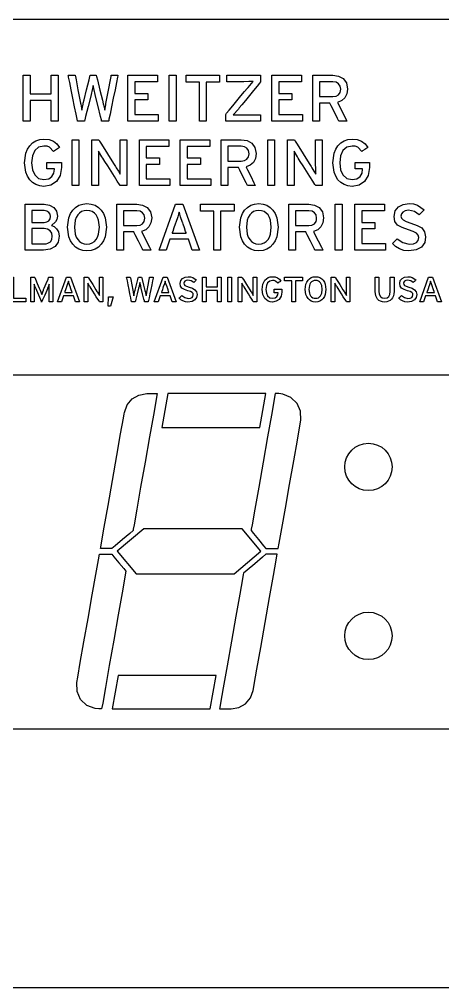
# Model space of a CAD drawing. Extents: x 290.6 to 309.6, y 223.6 to 225.7.
# Drawn here: x 294.94 to 295.691, y 223.973 to 225.693 of the extents above; entities that cross this region are included whole.
import ezdxf

# ---------------------------------------------------------------- set-up
doc = ezdxf.new("R2010")
doc.units = 0
doc.header["$MEASUREMENT"] = 0
doc.layers.get('0').update_dxf_attribs({"linetype": 'CONTINUOUS'})

msp = doc.modelspace()

# ---------------------------------------------------------------- linework, layer by layer
at = {"color": 7}
for points in [[(300.0431, 225.6934), (299.9467, 225.6934), (299.6743, 225.6934), (298.7021, 225.6934), (297.3276, 225.6934), (295.752, 225.6934), (294.1764, 225.6934), (292.802, 225.6934)], [(292.802, 223.9733), (294.1764, 223.9733), (295.752, 223.9733), (297.3276, 223.9733), (298.7021, 223.9733), (299.6743, 223.9733), (299.9467, 223.9733), (300.0431, 223.9733), (300.1221, 224.0523), (300.1221, 224.2963), (300.1221, 224.8333), (300.1221, 225.3702), (300.1221, 225.6143), (300.0431, 225.6934)], [(295.0982, 225.5125), (295.0963, 225.5125), (295.092, 225.5125), (295.0878, 225.5125), (295.0858, 225.5125), (295.0853, 225.5148), (295.0838, 225.5208), (295.0795, 225.5389), (295.0751, 225.557), (295.0737, 225.563), (295.0731, 225.5653), (295.0709, 225.5759), (295.0685, 225.5653), (295.068, 225.563), (295.0665, 225.557), (295.0619, 225.5389), (295.0574, 225.5208), (295.0559, 225.5148), (295.0553, 225.5125), (295.0534, 225.5125), (295.0492, 225.5125), (295.045, 225.5125), (295.0431, 225.5125), (295.0429, 225.5134), (295.0424, 225.516), (295.0405, 225.5253), (295.0378, 225.5383), (295.0348, 225.5533), (295.0317, 225.5683), (295.0291, 225.5813), (295.0272, 225.5906), (295.0267, 225.5932), (295.0265, 225.5941), (295.0284, 225.5941), (295.0327, 225.5941), (295.0369, 225.5941), (295.0389, 225.5941), (295.0393, 225.5919), (295.0404, 225.586), (295.0438, 225.5683), (295.0472, 225.5506), (295.0483, 225.5447), (295.0487, 225.5425), (295.0506, 225.5319), (295.0528, 225.5425), (295.0533, 225.5447), (295.0548, 225.5506), (295.0592, 225.5683), (295.0636, 225.586), (295.0651, 225.5919), (295.0656, 225.5941), (295.0673, 225.5941), (295.0709, 225.5941), (295.0745, 225.5941), (295.0762, 225.5941), (295.0767, 225.5918), (295.0782, 225.5858), (295.0828, 225.5677), (295.0873, 225.5496), (295.0888, 225.5436), (295.0894, 225.5413), (295.0914, 225.5319), (295.0931, 225.5415), (295.0935, 225.5438), (295.0946, 225.5497), (295.098, 225.5678), (295.1014, 225.5859), (295.1025, 225.5918), (295.1029, 225.5941), (295.1048, 225.5941), (295.1089, 225.5941), (295.113, 225.5941), (295.1148, 225.5941), (295.1146, 225.5932), (295.1141, 225.5906), (295.1122, 225.5813), (295.1096, 225.5683), (295.1065, 225.5533), (295.1035, 225.5383), (295.1008, 225.5253), (295.0989, 225.516), (295.0984, 225.5134), (295.0982, 225.5125)], [(295.3061, 225.5125), (295.3061, 225.5144), (295.3061, 225.5185), (295.3061, 225.5225), (295.3061, 225.5244), (295.3078, 225.5265), (295.3123, 225.5319), (295.3187, 225.5396), (295.326, 225.5485), (295.3333, 225.5573), (295.3397, 225.565), (295.3442, 225.5705), (295.3459, 225.5725), (295.3551, 225.5831), (295.3475, 225.5828), (295.3386, 225.5827), (295.3373, 225.5827), (295.3339, 225.5827), (295.3235, 225.5827), (295.3131, 225.5827), (295.3097, 225.5827), (295.3084, 225.5827), (295.3084, 225.5845), (295.3084, 225.5884), (295.3084, 225.5923), (295.3084, 225.5941), (295.311, 225.5941), (295.3177, 225.5941), (295.3273, 225.5941), (295.3382, 225.5941), (295.3491, 225.5941), (295.3586, 225.5941), (295.3654, 225.5941), (295.3679, 225.5941), (295.3679, 225.5922), (295.3679, 225.5881), (295.3679, 225.5841), (295.3679, 225.5822), (295.3663, 225.5801), (295.3618, 225.5747), (295.3555, 225.567), (295.3483, 225.5581), (295.3411, 225.5493), (295.3348, 225.5416), (295.3303, 225.5361), (295.3286, 225.5341), (295.3195, 225.5237), (295.3271, 225.5238), (295.3359, 225.5239), (295.3373, 225.5239), (295.3409, 225.5239), (295.3519, 225.5239), (295.3629, 225.5239), (295.3666, 225.5239), (295.3679, 225.5239), (295.3679, 225.5221), (295.3679, 225.5182), (295.3679, 225.5143), (295.3679, 225.5125), (295.3653, 225.5125), (295.3583, 225.5125), (295.3484, 225.5125), (295.337, 225.5125), (295.3256, 225.5125), (295.3157, 225.5125), (295.3087, 225.5125), (295.3061, 225.5125)], [(295.5048, 225.5459), (295.5055, 225.5445), (295.5074, 225.5407), (295.5131, 225.5292), (295.5188, 225.5177), (295.5207, 225.514), (295.5214, 225.5125), (295.5192, 225.5125), (295.5143, 225.5125), (295.5095, 225.5125), (295.5073, 225.5125), (295.5066, 225.5139), (295.5048, 225.5176), (295.4993, 225.5286), (295.4937, 225.5397), (295.4919, 225.5434), (295.4912, 225.5447), (295.4883, 225.5447), (295.482, 225.5447), (295.4757, 225.5447), (295.4729, 225.5447), (295.4729, 225.5434), (295.4729, 225.5397), (295.4729, 225.5286), (295.4729, 225.5176), (295.4729, 225.5139), (295.4729, 225.5125), (295.471, 225.5125), (295.4669, 225.5125), (295.4627, 225.5125), (295.4608, 225.5125), (295.4608, 225.5134), (295.4608, 225.516), (295.4608, 225.5253), (295.4608, 225.5383), (295.4608, 225.5533), (295.4608, 225.5683), (295.4608, 225.5813), (295.4608, 225.5906), (295.4608, 225.5932), (295.4608, 225.5941), (295.4624, 225.5941), (295.4664, 225.5941), (295.4787, 225.5941), (295.491, 225.5941), (295.4951, 225.5941), (295.4966, 225.5941), (295.5066, 225.5926), (295.515, 225.5882), (295.5206, 225.5806), (295.5227, 225.5697), (295.5215, 225.5609), (295.5179, 225.554), (295.5123, 225.549), (295.5048, 225.5459)], [(295.4966, 225.5825), (295.4956, 225.5825), (295.4929, 225.5825), (295.4848, 225.5825), (295.4766, 225.5825), (295.4739, 225.5825), (295.4729, 225.5825), (295.4729, 225.5814), (295.4729, 225.5784), (295.4729, 225.5694), (295.4729, 225.5604), (295.4729, 225.5574), (295.4729, 225.5563), (295.4739, 225.5563), (295.4766, 225.5563), (295.4848, 225.5563), (295.4929, 225.5563), (295.4956, 225.5563), (295.4966, 225.5563), (295.5022, 225.5571), (295.5065, 225.5595), (295.5094, 225.5636), (295.5104, 225.5693), (295.5094, 225.575), (295.5065, 225.5791), (295.5022, 225.5817), (295.4966, 225.5825)], [(294.9834, 225.3967), (294.9758, 225.3975), (294.9691, 225.3998), (294.9632, 225.4035), (294.9582, 225.4085), (294.9542, 225.4146), (294.9513, 225.4218), (294.9488, 225.4388), (294.9513, 225.4557), (294.9542, 225.4629), (294.9582, 225.469), (294.9632, 225.474), (294.9691, 225.4777), (294.9758, 225.48), (294.9834, 225.4808), (294.9925, 225.4798), (295.0001, 225.4769), (295.0062, 225.4721), (295.0111, 225.4656), (295.0094, 225.4645), (295.0057, 225.4622), (295.002, 225.4598), (295.0004, 225.4588), (294.9934, 225.4662), (294.989, 225.4679), (294.9834, 225.4684), (294.974, 225.4664), (294.9671, 225.4605), (294.9628, 225.4511), (294.9614, 225.4388), (294.9628, 225.4264), (294.9671, 225.417), (294.974, 225.411), (294.9834, 225.4089), (294.9919, 225.4104), (294.9976, 225.4145), (295.0009, 225.4203), (295.0019, 225.4272), (295.0019, 225.4276), (294.9998, 225.4276), (294.9952, 225.4276), (294.9906, 225.4276), (294.9885, 225.4276), (294.9885, 225.4294), (294.9885, 225.4334), (294.9885, 225.4375), (294.9885, 225.4393), (294.9896, 225.4393), (294.9925, 225.4393), (295.0014, 225.4393), (295.0102, 225.4393), (295.0132, 225.4393), (295.0143, 225.4393), (295.0143, 225.4378), (295.0143, 225.4346), (295.0143, 225.4314), (295.0143, 225.43), (295.012, 225.4159), (295.0056, 225.4055), (294.9959, 225.399), (294.9834, 225.3967)], [(295.5307, 225.3967), (295.5231, 225.3975), (295.5164, 225.3998), (295.5105, 225.4035), (295.5055, 225.4085), (295.5016, 225.4146), (295.4987, 225.4218), (295.4963, 225.4388), (295.4987, 225.4557), (295.5016, 225.4629), (295.5055, 225.469), (295.5105, 225.474), (295.5164, 225.4777), (295.5231, 225.48), (295.5307, 225.4808), (295.5398, 225.4798), (295.5474, 225.4769), (295.5535, 225.4721), (295.5583, 225.4656), (295.5567, 225.4645), (295.553, 225.4622), (295.5493, 225.4598), (295.5477, 225.4588), (295.5407, 225.4662), (295.5363, 225.4679), (295.5307, 225.4684), (295.5212, 225.4664), (295.5143, 225.4605), (295.5101, 225.4511), (295.5087, 225.4388), (295.5101, 225.4264), (295.5143, 225.417), (295.5212, 225.411), (295.5307, 225.4089), (295.5392, 225.4104), (295.5449, 225.4145), (295.5482, 225.4203), (295.5492, 225.4272), (295.5492, 225.4276), (295.5471, 225.4276), (295.5426, 225.4276), (295.538, 225.4276), (295.536, 225.4276), (295.536, 225.4294), (295.536, 225.4334), (295.536, 225.4375), (295.536, 225.4393), (295.5371, 225.4393), (295.54, 225.4393), (295.5488, 225.4393), (295.5576, 225.4393), (295.5605, 225.4393), (295.5616, 225.4393), (295.5616, 225.4378), (295.5616, 225.4346), (295.5616, 225.4314), (295.5616, 225.43), (295.5593, 225.4159), (295.5529, 225.4055), (295.5432, 225.399), (295.5307, 225.3967)], [(295.1187, 225.3981), (295.1173, 225.4003), (295.1137, 225.4061), (295.1085, 225.4142), (295.1025, 225.4236), (295.0966, 225.433), (295.0914, 225.4411), (295.0877, 225.4469), (295.0863, 225.4491), (295.0802, 225.4591), (295.0803, 225.4555), (295.0803, 225.4502), (295.0804, 225.4403), (295.0804, 225.4385), (295.0804, 225.4337), (295.0804, 225.4192), (295.0804, 225.4047), (295.0804, 225.3999), (295.0804, 225.3981), (295.0785, 225.3981), (295.0745, 225.3981), (295.0704, 225.3981), (295.0685, 225.3981), (295.0685, 225.399), (295.0685, 225.4016), (295.0685, 225.4108), (295.0685, 225.4238), (295.0685, 225.4388), (295.0685, 225.4537), (295.0685, 225.4667), (295.0685, 225.476), (295.0685, 225.4786), (295.0685, 225.4795), (295.0705, 225.4795), (295.0747, 225.4795), (295.079, 225.4795), (295.0809, 225.4795), (295.0822, 225.4773), (295.0858, 225.4717), (295.0964, 225.4546), (295.1071, 225.4376), (295.1106, 225.4319), (295.1119, 225.4298), (295.1156, 225.4235), (295.1187, 225.4183), (295.1187, 225.4219), (295.1186, 225.4273), (295.1185, 225.4374), (295.1185, 225.4392), (295.1185, 225.444), (295.1185, 225.4584), (295.1185, 225.4729), (295.1185, 225.4777), (295.1185, 225.4795), (295.1204, 225.4795), (295.1245, 225.4795), (295.1286, 225.4795), (295.1304, 225.4795), (295.1304, 225.4786), (295.1304, 225.476), (295.1304, 225.4667), (295.1304, 225.4537), (295.1304, 225.4388), (295.1304, 225.4238), (295.1304, 225.4108), (295.1304, 225.4016), (295.1304, 225.399), (295.1304, 225.3981), (295.1286, 225.3981), (295.1246, 225.3981), (295.1205, 225.3981), (295.1187, 225.3981)], [(295.3422, 225.4313), (295.3429, 225.4299), (295.3448, 225.4261), (295.3505, 225.4147), (295.3562, 225.4033), (295.3581, 225.3995), (295.3588, 225.3981), (295.3566, 225.3981), (295.3517, 225.3981), (295.3469, 225.3981), (295.3447, 225.3981), (295.344, 225.3995), (295.3422, 225.4031), (295.3367, 225.4142), (295.3311, 225.4253), (295.3293, 225.4289), (295.3286, 225.4303), (295.3257, 225.4303), (295.3194, 225.4303), (295.313, 225.4303), (295.3101, 225.4303), (295.3101, 225.4289), (295.3101, 225.4253), (295.3101, 225.4142), (295.3101, 225.4031), (295.3101, 225.3995), (295.3101, 225.3981), (295.3083, 225.3981), (295.3042, 225.3981), (295.3001, 225.3981), (295.2983, 225.3981), (295.2983, 225.399), (295.2983, 225.4016), (295.2983, 225.4108), (295.2983, 225.4238), (295.2983, 225.4388), (295.2983, 225.4537), (295.2983, 225.4667), (295.2983, 225.476), (295.2983, 225.4786), (295.2983, 225.4795), (295.2998, 225.4795), (295.3038, 225.4795), (295.3161, 225.4795), (295.3283, 225.4795), (295.3323, 225.4795), (295.3339, 225.4795), (295.344, 225.478), (295.3523, 225.4736), (295.358, 225.4659), (295.3601, 225.4551), (295.3589, 225.4463), (295.3553, 225.4394), (295.3496, 225.4344), (295.3422, 225.4313)], [(295.3339, 225.4679), (295.3328, 225.4679), (295.3302, 225.4679), (295.322, 225.4679), (295.3138, 225.4679), (295.3111, 225.4679), (295.3101, 225.4679), (295.3101, 225.4668), (295.3101, 225.4639), (295.3101, 225.4549), (295.3101, 225.4459), (295.3101, 225.4429), (295.3101, 225.4418), (295.3111, 225.4418), (295.3138, 225.4418), (295.322, 225.4418), (295.3302, 225.4418), (295.3328, 225.4418), (295.3339, 225.4418), (295.3395, 225.4426), (295.3439, 225.445), (295.3467, 225.449), (295.3475, 225.4516), (295.3478, 225.4547), (295.3468, 225.4604), (295.3439, 225.4645), (295.3395, 225.4671), (295.3339, 225.4679)], [(295.4661, 225.3981), (295.4647, 225.4003), (295.461, 225.4061), (295.4558, 225.4142), (295.4498, 225.4236), (295.4439, 225.433), (295.4386, 225.4411), (295.435, 225.4469), (295.4336, 225.4491), (295.4276, 225.4591), (295.4276, 225.4555), (295.4276, 225.4502), (295.4276, 225.4403), (295.4276, 225.4385), (295.4276, 225.4337), (295.4276, 225.4192), (295.4276, 225.4047), (295.4276, 225.3999), (295.4276, 225.3981), (295.4258, 225.3981), (295.4217, 225.3981), (295.4176, 225.3981), (295.4158, 225.3981), (295.4158, 225.399), (295.4158, 225.4016), (295.4158, 225.4108), (295.4158, 225.4238), (295.4158, 225.4388), (295.4158, 225.4537), (295.4158, 225.4667), (295.4158, 225.476), (295.4158, 225.4786), (295.4158, 225.4795), (295.4177, 225.4795), (295.422, 225.4795), (295.4263, 225.4795), (295.4283, 225.4795), (295.4296, 225.4773), (295.4331, 225.4717), (295.4437, 225.4546), (295.4543, 225.4376), (295.4578, 225.4319), (295.4592, 225.4298), (295.4629, 225.4235), (295.4659, 225.4183), (295.4659, 225.4219), (295.4659, 225.4273), (295.4658, 225.4374), (295.4658, 225.4392), (295.4658, 225.444), (295.4658, 225.4584), (295.4658, 225.4729), (295.4658, 225.4777), (295.4658, 225.4795), (295.4676, 225.4795), (295.4717, 225.4795), (295.4758, 225.4795), (295.4776, 225.4795), (295.4776, 225.4786), (295.4776, 225.476), (295.4776, 225.4667), (295.4776, 225.4537), (295.4776, 225.4388), (295.4776, 225.4238), (295.4776, 225.4108), (295.4776, 225.4016), (295.4776, 225.399), (295.4776, 225.3981), (295.4758, 225.3981), (295.4719, 225.3981), (295.4679, 225.3981), (295.4661, 225.3981)], [(294.9826, 225.2835), (294.9812, 225.2835), (294.9775, 225.2835), (294.9664, 225.2835), (294.9552, 225.2835), (294.9516, 225.2835), (294.9502, 225.2835), (294.9502, 225.2844), (294.9502, 225.287), (294.9502, 225.2962), (294.9502, 225.3092), (294.9502, 225.3242), (294.9502, 225.3391), (294.9502, 225.3521), (294.9502, 225.3614), (294.9502, 225.3639), (294.9502, 225.3649), (294.9516, 225.3649), (294.9554, 225.3649), (294.967, 225.3649), (294.9785, 225.3649), (294.9823, 225.3649), (294.9838, 225.3649), (294.9934, 225.3635), (295.0007, 225.3594), (295.0055, 225.3528), (295.0072, 225.3437), (295.0063, 225.3381), (295.0041, 225.3336), (294.9966, 225.3274), (295.0015, 225.3253), (295.0059, 225.3215), (295.0091, 225.3159), (295.0104, 225.3084), (295.0085, 225.2976), (295.0031, 225.2898), (294.9944, 225.2851), (294.9826, 225.2835)], [(295.0597, 225.2821), (295.0522, 225.2829), (295.0455, 225.2852), (295.0396, 225.2889), (295.0346, 225.2939), (295.0306, 225.3001), (295.0277, 225.3072), (295.0253, 225.3242), (295.0277, 225.3411), (295.0306, 225.3483), (295.0346, 225.3544), (295.0396, 225.3594), (295.0455, 225.3631), (295.0522, 225.3654), (295.0597, 225.3662), (295.0673, 225.3654), (295.0741, 225.3631), (295.08, 225.3594), (295.085, 225.3544), (295.0889, 225.3483), (295.0919, 225.3411), (295.0943, 225.3242), (295.0919, 225.3072), (295.0889, 225.3001), (295.085, 225.2939), (295.08, 225.2889), (295.0741, 225.2852), (295.0673, 225.2829), (295.0597, 225.2821)], [(295.1567, 225.3167), (295.1574, 225.3153), (295.1593, 225.3115), (295.165, 225.3001), (295.1707, 225.2887), (295.1726, 225.2849), (295.1733, 225.2835), (295.1711, 225.2835), (295.1663, 225.2835), (295.1614, 225.2835), (295.1592, 225.2835), (295.1585, 225.2849), (295.1567, 225.2885), (295.1512, 225.2996), (295.1456, 225.3107), (295.1438, 225.3143), (295.1431, 225.3157), (295.1402, 225.3157), (295.1339, 225.3157), (295.1275, 225.3157), (295.1246, 225.3157), (295.1246, 225.3143), (295.1246, 225.3107), (295.1246, 225.2996), (295.1246, 225.2885), (295.1246, 225.2849), (295.1246, 225.2835), (295.1228, 225.2835), (295.1187, 225.2835), (295.1146, 225.2835), (295.1128, 225.2835), (295.1128, 225.2844), (295.1128, 225.287), (295.1128, 225.2962), (295.1128, 225.3092), (295.1128, 225.3242), (295.1128, 225.3391), (295.1128, 225.3521), (295.1128, 225.3614), (295.1128, 225.3639), (295.1128, 225.3649), (295.1143, 225.3649), (295.1183, 225.3649), (295.1306, 225.3649), (295.1428, 225.3649), (295.1469, 225.3649), (295.1484, 225.3649), (295.1585, 225.3634), (295.1669, 225.359), (295.1726, 225.3515), (295.1747, 225.3406), (295.1734, 225.3318), (295.1698, 225.3248), (295.1641, 225.3198), (295.1567, 225.3167)], [(295.3649, 225.2821), (295.3574, 225.2829), (295.3506, 225.2852), (295.3448, 225.2889), (295.3398, 225.2939), (295.3358, 225.3001), (295.3329, 225.3072), (295.3305, 225.3242), (295.3329, 225.3411), (295.3358, 225.3483), (295.3398, 225.3544), (295.3448, 225.3594), (295.3506, 225.3631), (295.3574, 225.3654), (295.3649, 225.3662), (295.3725, 225.3654), (295.3792, 225.3631), (295.3851, 225.3594), (295.3901, 225.3544), (295.3941, 225.3483), (295.3971, 225.3411), (295.3995, 225.3242), (295.3971, 225.3072), (295.3941, 225.3001), (295.3901, 225.2939), (295.3851, 225.2889), (295.3792, 225.2852), (295.3725, 225.2829), (295.3649, 225.2821)], [(295.462, 225.3167), (295.4628, 225.3153), (295.4646, 225.3115), (295.4703, 225.3001), (295.4761, 225.2887), (295.4779, 225.2849), (295.4787, 225.2835), (295.4765, 225.2835), (295.4716, 225.2835), (295.4668, 225.2835), (295.4646, 225.2835), (295.4639, 225.2849), (295.4621, 225.2885), (295.4565, 225.2996), (295.451, 225.3107), (295.4492, 225.3143), (295.4485, 225.3157), (295.4456, 225.3157), (295.4392, 225.3157), (295.4329, 225.3157), (295.43, 225.3157), (295.43, 225.3143), (295.43, 225.3107), (295.43, 225.2996), (295.43, 225.2885), (295.43, 225.2849), (295.43, 225.2835), (295.4281, 225.2835), (295.424, 225.2835), (295.4198, 225.2835), (295.418, 225.2835), (295.418, 225.2844), (295.418, 225.287), (295.418, 225.2962), (295.418, 225.3092), (295.418, 225.3242), (295.418, 225.3391), (295.418, 225.3521), (295.418, 225.3614), (295.418, 225.3639), (295.418, 225.3649), (295.4195, 225.3649), (295.4235, 225.3649), (295.4358, 225.3649), (295.4481, 225.3649), (295.4522, 225.3649), (295.4537, 225.3649), (295.4638, 225.3634), (295.4722, 225.359), (295.4779, 225.3515), (295.48, 225.3406), (295.4787, 225.3318), (295.4752, 225.3248), (295.4695, 225.3198), (295.462, 225.3167)], [(295.6311, 225.2821), (295.6225, 225.2831), (295.6147, 225.2857), (295.6078, 225.2899), (295.6021, 225.2953), (295.6035, 225.2967), (295.6065, 225.2996), (295.6095, 225.3025), (295.6109, 225.3038), (295.6206, 225.2968), (295.6319, 225.2942), (295.6394, 225.2949), (295.6447, 225.2971), (295.6478, 225.3008), (295.6489, 225.306), (295.6479, 225.3102), (295.6448, 225.3136), (295.6391, 225.3166), (295.6306, 225.3196), (295.6193, 225.3234), (295.6113, 225.328), (295.6065, 225.3343), (295.605, 225.3435), (295.6071, 225.353), (295.6128, 225.3601), (295.6213, 225.3646), (295.6319, 225.3662), (295.6397, 225.3655), (295.6466, 225.3633), (295.6585, 225.355), (295.6572, 225.3537), (295.6542, 225.3507), (295.6512, 225.3477), (295.6499, 225.3464), (295.6415, 225.3522), (295.6309, 225.3542), (295.6248, 225.3534), (295.6206, 225.3512), (295.6181, 225.348), (295.6173, 225.344), (295.6181, 225.3402), (295.621, 225.3371), (295.6264, 225.3343), (295.6351, 225.3313), (295.646, 225.3275), (295.6542, 225.3228), (295.6594, 225.3162), (295.6612, 225.3069), (295.6595, 225.2968), (295.654, 225.289), (295.6446, 225.2839), (295.6311, 225.2821)], [(294.9836, 225.3537), (294.9826, 225.3537), (294.9802, 225.3537), (294.9727, 225.3537), (294.9651, 225.3537), (294.9627, 225.3537), (294.9617, 225.3537), (294.9617, 225.3528), (294.9617, 225.3504), (294.9617, 225.3432), (294.9617, 225.3359), (294.9617, 225.3335), (294.9617, 225.3326), (294.9627, 225.3326), (294.9651, 225.3326), (294.9727, 225.3326), (294.9802, 225.3326), (294.9826, 225.3326), (294.9836, 225.3326), (294.9864, 225.3329), (294.9887, 225.3335), (294.9923, 225.3358), (294.9943, 225.3392), (294.9949, 225.343), (294.9943, 225.3472), (294.9923, 225.3506), (294.9888, 225.3529), (294.9864, 225.3535), (294.9836, 225.3537)], [(295.0597, 225.354), (295.0547, 225.3535), (295.0503, 225.3519), (295.0465, 225.3494), (295.0434, 225.346), (295.0409, 225.3417), (295.0391, 225.3366), (295.0377, 225.3242), (295.0391, 225.3118), (295.0409, 225.3067), (295.0434, 225.3024), (295.0465, 225.2989), (295.0503, 225.2964), (295.0547, 225.2949), (295.0597, 225.2943), (295.0647, 225.2949), (295.0692, 225.2964), (295.0729, 225.2989), (295.0761, 225.3024), (295.0785, 225.3067), (295.0803, 225.3118), (295.0818, 225.3242), (295.0803, 225.3366), (295.0785, 225.3417), (295.0761, 225.346), (295.0729, 225.3494), (295.0692, 225.3519), (295.0647, 225.3535), (295.0597, 225.354)], [(295.1484, 225.3533), (295.1474, 225.3533), (295.1447, 225.3533), (295.1365, 225.3533), (295.1284, 225.3533), (295.1257, 225.3533), (295.1246, 225.3533), (295.1246, 225.3522), (295.1246, 225.3492), (295.1246, 225.3403), (295.1246, 225.3313), (295.1246, 225.3283), (295.1246, 225.3272), (295.1257, 225.3272), (295.1284, 225.3272), (295.1365, 225.3272), (295.1447, 225.3272), (295.1474, 225.3272), (295.1484, 225.3272), (295.154, 225.328), (295.1584, 225.3304), (295.1613, 225.3344), (295.162, 225.3371), (295.1623, 225.3403), (295.1613, 225.3459), (295.1584, 225.35), (295.1541, 225.3525), (295.1484, 225.3533)], [(295.2296, 225.3325), (295.2261, 225.3427), (295.2244, 225.3476), (295.2233, 225.3511), (295.2223, 225.3476), (295.2209, 225.3427), (295.2174, 225.3323), (295.2171, 225.3315), (295.2164, 225.3294), (295.2142, 225.323), (295.212, 225.3166), (295.2112, 225.3145), (295.2109, 225.3137), (295.212, 225.3137), (295.2149, 225.3137), (295.2235, 225.3137), (295.2321, 225.3137), (295.235, 225.3137), (295.236, 225.3137), (295.2358, 225.3145), (295.235, 225.3166), (295.2328, 225.3231), (295.2306, 225.3295), (295.2299, 225.3317), (295.2296, 225.3325)], [(295.3649, 225.354), (295.3599, 225.3535), (295.3555, 225.3519), (295.3518, 225.3494), (295.3487, 225.346), (295.3462, 225.3417), (295.3445, 225.3366), (295.343, 225.3242), (295.3445, 225.3118), (295.3462, 225.3067), (295.3487, 225.3024), (295.3518, 225.2989), (295.3555, 225.2964), (295.3599, 225.2949), (295.3649, 225.2943), (295.37, 225.2949), (295.3744, 225.2964), (295.3782, 225.2989), (295.3814, 225.3024), (295.3839, 225.3067), (295.3857, 225.3118), (295.3871, 225.3242), (295.3857, 225.3366), (295.3839, 225.3417), (295.3814, 225.346), (295.3782, 225.3494), (295.3744, 225.3519), (295.37, 225.3535), (295.3649, 225.354)], [(295.4537, 225.3533), (295.4527, 225.3533), (295.45, 225.3533), (295.4419, 225.3533), (295.4337, 225.3533), (295.431, 225.3533), (295.43, 225.3533), (295.43, 225.3522), (295.43, 225.3492), (295.43, 225.3403), (295.43, 225.3313), (295.43, 225.3283), (295.43, 225.3272), (295.431, 225.3272), (295.4337, 225.3272), (295.4419, 225.3272), (295.45, 225.3272), (295.4527, 225.3272), (295.4537, 225.3272), (295.4593, 225.328), (295.4637, 225.3304), (295.4666, 225.3344), (295.4674, 225.3371), (295.4676, 225.3403), (295.4666, 225.3459), (295.4638, 225.35), (295.4594, 225.3525), (295.4537, 225.3533)], [(294.9838, 225.3216), (294.9828, 225.3216), (294.9803, 225.3216), (294.9727, 225.3216), (294.9652, 225.3216), (294.9627, 225.3216), (294.9617, 225.3216), (294.9617, 225.3205), (294.9617, 225.3174), (294.9617, 225.3131), (294.9617, 225.3081), (294.9617, 225.3032), (294.9617, 225.2989), (294.9617, 225.2958), (294.9617, 225.2947), (294.9626, 225.2947), (294.9651, 225.2947), (294.9726, 225.2947), (294.98, 225.2947), (294.9825, 225.2947), (294.9834, 225.2947), (294.9872, 225.2949), (294.9903, 225.2956), (294.9929, 225.2968), (294.9949, 225.2984), (294.9974, 225.3026), (294.9982, 225.3081), (294.9972, 225.3138), (294.9945, 225.318), (294.9899, 225.3207), (294.9838, 225.3216)], [(294.9926, 225.1919), (294.9926, 225.1929), (294.9926, 225.1955), (294.9926, 225.2035), (294.9926, 225.2114), (294.9926, 225.214), (294.9926, 225.215), (294.9927, 225.2194), (294.9927, 225.2228), (294.9916, 225.2197), (294.99, 225.2158), (294.9896, 225.2148), (294.9884, 225.212), (294.9847, 225.2035), (294.981, 225.1951), (294.9798, 225.1923), (294.9793, 225.1912), (294.9789, 225.1923), (294.9777, 225.1951), (294.9741, 225.2035), (294.9705, 225.212), (294.9693, 225.2148), (294.9688, 225.2158), (294.9672, 225.2197), (294.966, 225.2228), (294.9661, 225.2194), (294.9661, 225.215), (294.9661, 225.214), (294.9661, 225.2114), (294.9661, 225.2035), (294.9661, 225.1955), (294.9661, 225.1929), (294.9661, 225.1919), (294.9652, 225.1919), (294.9631, 225.1919), (294.961, 225.1919), (294.96, 225.1919), (294.96, 225.1924), (294.96, 225.1938), (294.96, 225.1988), (294.96, 225.2058), (294.96, 225.2138), (294.96, 225.2218), (294.96, 225.2288), (294.96, 225.2338), (294.96, 225.2352), (294.96, 225.2357), (294.9611, 225.2357), (294.9633, 225.2357), (294.9656, 225.2357), (294.9666, 225.2357), (294.9671, 225.2347), (294.9682, 225.232), (294.9716, 225.224), (294.9749, 225.2159), (294.976, 225.2133), (294.9765, 225.2123), (294.9795, 225.2048), (294.9824, 225.2123), (294.9828, 225.2133), (294.9839, 225.2159), (294.9872, 225.224), (294.9906, 225.232), (294.9917, 225.2347), (294.9921, 225.2357), (294.9932, 225.2357), (294.9956, 225.2357), (294.9981, 225.2357), (294.9992, 225.2357), (294.9992, 225.2352), (294.9992, 225.2338), (294.9992, 225.2288), (294.9992, 225.2218), (294.9992, 225.2138), (294.9992, 225.2058), (294.9992, 225.1988), (294.9992, 225.1938), (294.9992, 225.1924), (294.9992, 225.1919), (294.9982, 225.1919), (294.9959, 225.1919), (294.9936, 225.1919), (294.9926, 225.1919)], [(295.0302, 225.2182), (295.0283, 225.2237), (295.0274, 225.2263), (295.0268, 225.2282), (295.0263, 225.2263), (295.0255, 225.2237), (295.0236, 225.2182), (295.0235, 225.2178), (295.0231, 225.2166), (295.0219, 225.2132), (295.0207, 225.2098), (295.0204, 225.2086), (295.0202, 225.2082), (295.0208, 225.2082), (295.0223, 225.2082), (295.0269, 225.2082), (295.0315, 225.2082), (295.033, 225.2082), (295.0336, 225.2082), (295.0335, 225.2086), (295.0331, 225.2098), (295.0319, 225.2132), (295.0307, 225.2166), (295.0304, 225.2178), (295.0302, 225.2182)], [(295.0819, 225.1919), (295.0812, 225.1931), (295.0792, 225.1962), (295.0764, 225.2006), (295.0732, 225.2057), (295.07, 225.2107), (295.0672, 225.2151), (295.0652, 225.2182), (295.0645, 225.2194), (295.0612, 225.2246), (295.0613, 225.2228), (295.0613, 225.22), (295.0614, 225.2146), (295.0614, 225.2137), (295.0614, 225.2111), (295.0614, 225.2033), (295.0614, 225.1955), (295.0614, 225.1929), (295.0614, 225.1919), (295.0604, 225.1919), (295.0582, 225.1919), (295.056, 225.1919), (295.055, 225.1919), (295.055, 225.1924), (295.055, 225.1938), (295.055, 225.1988), (295.055, 225.2058), (295.055, 225.2138), (295.055, 225.2218), (295.055, 225.2288), (295.055, 225.2338), (295.055, 225.2352), (295.055, 225.2357), (295.056, 225.2357), (295.0583, 225.2357), (295.0605, 225.2357), (295.0616, 225.2357), (295.0623, 225.2345), (295.0642, 225.2315), (295.07, 225.2224), (295.0757, 225.2132), (295.0776, 225.2102), (295.0784, 225.209), (295.0803, 225.2057), (295.0819, 225.2028), (295.0819, 225.2047), (295.0819, 225.2076), (295.0819, 225.2131), (295.0819, 225.2141), (295.0819, 225.2166), (295.0819, 225.2244), (295.0819, 225.2321), (295.0819, 225.2347), (295.0819, 225.2357), (295.0829, 225.2357), (295.0851, 225.2357), (295.0872, 225.2357), (295.0882, 225.2357), (295.0882, 225.2352), (295.0882, 225.2338), (295.0882, 225.2288), (295.0882, 225.2218), (295.0882, 225.2138), (295.0882, 225.2058), (295.0882, 225.1988), (295.0882, 225.1938), (295.0882, 225.1924), (295.0882, 225.1919), (295.0872, 225.1919), (295.0851, 225.1919), (295.0829, 225.1919), (295.0819, 225.1919)], [(295.1686, 225.1919), (295.1675, 225.1919), (295.1653, 225.1919), (295.163, 225.1919), (295.1619, 225.1919), (295.1617, 225.1931), (295.1609, 225.1963), (295.1586, 225.206), (295.1562, 225.2157), (295.1555, 225.2189), (295.1552, 225.2201), (295.1538, 225.226), (295.1526, 225.2201), (295.1523, 225.2189), (295.1515, 225.2157), (295.1491, 225.206), (295.1466, 225.1963), (295.1458, 225.1931), (295.1455, 225.1919), (295.1445, 225.1919), (295.1422, 225.1919), (295.1399, 225.1919), (295.1389, 225.1919), (295.1388, 225.1924), (295.1385, 225.1938), (295.1375, 225.1988), (295.1361, 225.2058), (295.1345, 225.2138), (295.1329, 225.2218), (295.1315, 225.2288), (295.1305, 225.2338), (295.1302, 225.2352), (295.1301, 225.2357), (295.1311, 225.2357), (295.1334, 225.2357), (295.1357, 225.2357), (295.1367, 225.2357), (295.1369, 225.2345), (295.1375, 225.2313), (295.1393, 225.2218), (295.1411, 225.2123), (295.1417, 225.2092), (295.1419, 225.208), (295.143, 225.2023), (295.1441, 225.208), (295.1444, 225.2092), (295.1452, 225.2123), (295.1476, 225.2218), (295.15, 225.2313), (295.1508, 225.2345), (295.1511, 225.2357), (295.152, 225.2357), (295.1539, 225.2357), (295.1558, 225.2357), (295.1567, 225.2357), (295.157, 225.2344), (295.1578, 225.2312), (295.1603, 225.2215), (295.1627, 225.2118), (295.1635, 225.2086), (295.1638, 225.2073), (295.165, 225.2023), (295.1658, 225.2073), (295.1661, 225.2086), (295.1667, 225.2118), (295.1685, 225.2215), (295.1703, 225.2312), (295.1709, 225.2344), (295.1711, 225.2357), (295.1721, 225.2357), (295.1743, 225.2357), (295.1765, 225.2357), (295.1775, 225.2357), (295.1774, 225.2352), (295.1772, 225.2338), (295.1761, 225.2288), (295.1747, 225.2218), (295.1731, 225.2138), (295.1714, 225.2058), (295.17, 225.1988), (295.1689, 225.1938), (295.1687, 225.1924), (295.1686, 225.1919)], [(295.202, 225.2182), (295.2, 225.2237), (295.1991, 225.2263), (295.1986, 225.2282), (295.198, 225.2263), (295.1972, 225.2237), (295.1953, 225.2182), (295.1952, 225.2178), (295.1948, 225.2166), (295.1937, 225.2132), (295.1925, 225.2098), (295.1921, 225.2086), (295.192, 225.2082), (295.1925, 225.2082), (295.194, 225.2082), (295.1987, 225.2082), (295.2033, 225.2082), (295.2048, 225.2082), (295.2053, 225.2082), (295.2052, 225.2086), (295.2048, 225.2098), (295.2037, 225.2132), (295.2025, 225.2166), (295.2021, 225.2178), (295.202, 225.2182)], [(295.2391, 225.1912), (295.2345, 225.1917), (295.2303, 225.1932), (295.2266, 225.1954), (295.2235, 225.1984), (295.2242, 225.1991), (295.2259, 225.2006), (295.2275, 225.2021), (295.2282, 225.2028), (295.2335, 225.1991), (295.2396, 225.1977), (295.2436, 225.1981), (295.2464, 225.1992), (295.248, 225.2012), (295.2486, 225.204), (295.2481, 225.2062), (295.2464, 225.208), (295.2434, 225.2097), (295.2387, 225.2112), (295.2327, 225.2133), (295.2284, 225.2158), (295.2259, 225.2192), (295.225, 225.2241), (295.2262, 225.2293), (295.2293, 225.2331), (295.2339, 225.2355), (295.2396, 225.2363), (295.2438, 225.2359), (295.2475, 225.2348), (295.2538, 225.2304), (295.2531, 225.2297), (295.2515, 225.228), (295.25, 225.2264), (295.2493, 225.2257), (295.2447, 225.2289), (295.2391, 225.2299), (295.2357, 225.2295), (295.2335, 225.2283), (295.2322, 225.2265), (295.2318, 225.2245), (295.2322, 225.2224), (295.2337, 225.2208), (295.2366, 225.2193), (295.2413, 225.2177), (295.2471, 225.2156), (295.2516, 225.213), (295.2544, 225.2094), (295.2554, 225.2045), (295.2544, 225.1991), (295.2514, 225.1949), (295.2464, 225.1922), (295.2391, 225.1912)], [(295.3552, 225.1919), (295.3545, 225.1931), (295.3525, 225.1962), (295.3498, 225.2006), (295.3466, 225.2057), (295.3434, 225.2107), (295.3406, 225.2151), (295.3387, 225.2182), (295.3379, 225.2194), (295.3345, 225.2246), (295.3346, 225.2228), (295.3346, 225.22), (295.3347, 225.2146), (295.3347, 225.2137), (295.3347, 225.2111), (295.3347, 225.2033), (295.3347, 225.1955), (295.3347, 225.1929), (295.3347, 225.1919), (295.3337, 225.1919), (295.3315, 225.1919), (295.3293, 225.1919), (295.3283, 225.1919), (295.3283, 225.1924), (295.3283, 225.1938), (295.3283, 225.1988), (295.3283, 225.2058), (295.3283, 225.2138), (295.3283, 225.2218), (295.3283, 225.2288), (295.3283, 225.2338), (295.3283, 225.2352), (295.3283, 225.2357), (295.3293, 225.2357), (295.3316, 225.2357), (295.3338, 225.2357), (295.3349, 225.2357), (295.3356, 225.2345), (295.3375, 225.2315), (295.3433, 225.2224), (295.349, 225.2132), (295.3509, 225.2102), (295.3517, 225.209), (295.3536, 225.2057), (295.3552, 225.2028), (295.3552, 225.2047), (295.3552, 225.2076), (295.3552, 225.2131), (295.3552, 225.2141), (295.3552, 225.2166), (295.3552, 225.2244), (295.3552, 225.2321), (295.3552, 225.2347), (295.3552, 225.2357), (295.3562, 225.2357), (295.3584, 225.2357), (295.3605, 225.2357), (295.3615, 225.2357), (295.3615, 225.2352), (295.3615, 225.2338), (295.3615, 225.2288), (295.3615, 225.2218), (295.3615, 225.2138), (295.3615, 225.2058), (295.3615, 225.1988), (295.3615, 225.1938), (295.3615, 225.1924), (295.3615, 225.1919), (295.3605, 225.1919), (295.3584, 225.1919), (295.3562, 225.1919), (295.3552, 225.1919)], [(295.3893, 225.1912), (295.3853, 225.1917), (295.3817, 225.1929), (295.3785, 225.1949), (295.3759, 225.1976), (295.3737, 225.2008), (295.3721, 225.2047), (295.3708, 225.2138), (295.3721, 225.2229), (295.3737, 225.2267), (295.3759, 225.23), (295.3785, 225.2327), (295.3817, 225.2347), (295.3853, 225.2359), (295.3893, 225.2363), (295.3942, 225.2358), (295.3983, 225.2342), (295.4016, 225.2317), (295.4042, 225.2282), (295.4033, 225.2276), (295.4013, 225.2264), (295.3994, 225.2252), (295.3985, 225.2246), (295.3948, 225.2285), (295.3924, 225.2294), (295.3893, 225.2297), (295.3843, 225.2286), (295.3806, 225.2254), (295.3784, 225.2204), (295.3776, 225.2138), (295.3784, 225.2072), (295.3806, 225.2021), (295.3843, 225.199), (295.3893, 225.1979), (295.3939, 225.1987), (295.397, 225.2008), (295.3987, 225.2039), (295.3993, 225.2075), (295.3993, 225.2077), (295.3982, 225.2077), (295.3957, 225.2077), (295.3933, 225.2077), (295.3922, 225.2077), (295.3922, 225.2087), (295.3922, 225.2109), (295.3922, 225.2131), (295.3922, 225.2141), (295.3928, 225.2141), (295.3943, 225.2141), (295.3991, 225.2141), (295.4038, 225.2141), (295.4053, 225.2141), (295.4059, 225.2141), (295.4059, 225.2133), (295.4059, 225.2116), (295.4059, 225.2098), (295.4059, 225.209), (295.4047, 225.2015), (295.4013, 225.1959), (295.396, 225.1925), (295.3893, 225.1912)], [(295.4658, 225.1912), (295.4617, 225.1917), (295.4581, 225.1929), (295.4549, 225.1949), (295.4523, 225.1976), (295.4501, 225.2008), (295.4486, 225.2047), (295.4473, 225.2138), (295.4486, 225.2229), (295.4501, 225.2267), (295.4523, 225.23), (295.4549, 225.2327), (295.4581, 225.2347), (295.4617, 225.2359), (295.4658, 225.2363), (295.4698, 225.2359), (295.4734, 225.2347), (295.4766, 225.2327), (295.4793, 225.23), (295.4814, 225.2267), (295.483, 225.2229), (295.4842, 225.2138), (295.483, 225.2047), (295.4814, 225.2008), (295.4793, 225.1976), (295.4766, 225.1949), (295.4734, 225.1929), (295.4698, 225.1917), (295.4658, 225.1912)], [(295.4658, 225.2297), (295.4631, 225.2294), (295.4607, 225.2286), (295.4587, 225.2273), (295.457, 225.2254), (295.4556, 225.2232), (295.4547, 225.2204), (295.4539, 225.2138), (295.4547, 225.2072), (295.4556, 225.2044), (295.457, 225.2021), (295.4587, 225.2003), (295.4607, 225.199), (295.4631, 225.1981), (295.4658, 225.1979), (295.4685, 225.1981), (295.4708, 225.199), (295.4729, 225.2003), (295.4746, 225.2021), (295.4759, 225.2044), (295.4769, 225.2072), (295.4776, 225.2138), (295.4769, 225.2204), (295.4759, 225.2232), (295.4746, 225.2254), (295.4729, 225.2273), (295.4708, 225.2286), (295.4685, 225.2294), (295.4658, 225.2297)], [(295.5205, 225.1919), (295.5198, 225.1931), (295.5178, 225.1962), (295.515, 225.2006), (295.5118, 225.2057), (295.5086, 225.2107), (295.5058, 225.2151), (295.5038, 225.2182), (295.5031, 225.2194), (295.4998, 225.2246), (295.4999, 225.2228), (295.4999, 225.22), (295.5, 225.2146), (295.5, 225.2137), (295.5, 225.2111), (295.5, 225.2033), (295.5, 225.1955), (295.5, 225.1929), (295.5, 225.1919), (295.499, 225.1919), (295.4968, 225.1919), (295.4946, 225.1919), (295.4936, 225.1919), (295.4936, 225.1924), (295.4936, 225.1938), (295.4936, 225.1988), (295.4936, 225.2058), (295.4936, 225.2138), (295.4936, 225.2218), (295.4936, 225.2288), (295.4936, 225.2338), (295.4936, 225.2352), (295.4936, 225.2357), (295.4946, 225.2357), (295.497, 225.2357), (295.4993, 225.2357), (295.5004, 225.2357), (295.5011, 225.2345), (295.5029, 225.2315), (295.5087, 225.2224), (295.5144, 225.2132), (295.5163, 225.2102), (295.517, 225.209), (295.5189, 225.2057), (295.5205, 225.2028), (295.5205, 225.2047), (295.5205, 225.2076), (295.5205, 225.2131), (295.5205, 225.2141), (295.5205, 225.2166), (295.5205, 225.2244), (295.5205, 225.2321), (295.5205, 225.2347), (295.5205, 225.2357), (295.5215, 225.2357), (295.5237, 225.2357), (295.5258, 225.2357), (295.5268, 225.2357), (295.5268, 225.2352), (295.5268, 225.2338), (295.5268, 225.2288), (295.5268, 225.2218), (295.5268, 225.2138), (295.5268, 225.2058), (295.5268, 225.1988), (295.5268, 225.1938), (295.5268, 225.1924), (295.5268, 225.1919), (295.5258, 225.1919), (295.5237, 225.1919), (295.5215, 225.1919), (295.5205, 225.1919)], [(295.5882, 225.1912), (295.5844, 225.1916), (295.581, 225.1925), (295.5782, 225.1941), (295.5759, 225.1962), (295.5728, 225.2022), (295.5717, 225.2102), (295.5717, 225.2113), (295.5717, 225.2142), (295.5717, 225.2229), (295.5717, 225.2317), (295.5717, 225.2346), (295.5717, 225.2357), (295.5727, 225.2357), (295.575, 225.2357), (295.5772, 225.2357), (295.5782, 225.2357), (295.5782, 225.2346), (295.5782, 225.2317), (295.5782, 225.223), (295.5782, 225.2143), (295.5782, 225.2115), (295.5782, 225.2104), (295.5788, 225.205), (295.5808, 225.2011), (295.5839, 225.1987), (295.5882, 225.1979), (295.5927, 225.1986), (295.5959, 225.201), (295.5977, 225.2048), (295.5983, 225.2101), (295.5983, 225.2112), (295.5983, 225.2141), (295.5983, 225.2229), (295.5983, 225.2317), (295.5983, 225.2346), (295.5983, 225.2357), (295.5994, 225.2357), (295.6017, 225.2357), (295.6039, 225.2357), (295.605, 225.2357), (295.605, 225.2346), (295.605, 225.2317), (295.605, 225.2229), (295.605, 225.2142), (295.605, 225.2113), (295.605, 225.2102), (295.6047, 225.2059), (295.6039, 225.202), (295.6025, 225.1988), (295.6006, 225.1961), (295.5983, 225.194), (295.5954, 225.1925), (295.592, 225.1916), (295.5882, 225.1912)], [(295.629, 225.1912), (295.6245, 225.1917), (295.6203, 225.1932), (295.6166, 225.1954), (295.6136, 225.1984), (295.6143, 225.1991), (295.6159, 225.2006), (295.6175, 225.2021), (295.6182, 225.2028), (295.6234, 225.1991), (295.6295, 225.1977), (295.6335, 225.1981), (295.6364, 225.1992), (295.6381, 225.2012), (295.6387, 225.204), (295.6382, 225.2062), (295.6365, 225.208), (295.6335, 225.2097), (295.6289, 225.2112), (295.6228, 225.2133), (295.6185, 225.2158), (295.616, 225.2192), (295.6151, 225.2241), (295.6162, 225.2293), (295.6193, 225.2331), (295.6239, 225.2355), (295.6295, 225.2363), (295.6337, 225.2359), (295.6375, 225.2348), (295.6438, 225.2304), (295.6431, 225.2297), (295.6415, 225.228), (295.6399, 225.2264), (295.6392, 225.2257), (295.6347, 225.2289), (295.629, 225.2299), (295.6258, 225.2295), (295.6235, 225.2283), (295.6222, 225.2265), (295.6217, 225.2245), (295.6222, 225.2224), (295.6237, 225.2208), (295.6266, 225.2193), (295.6312, 225.2177), (295.6371, 225.2156), (295.6415, 225.213), (295.6443, 225.2094), (295.6453, 225.2045), (295.6443, 225.1991), (295.6414, 225.1949), (295.6363, 225.1922), (295.629, 225.1912)], [(295.6733, 225.2182), (295.6713, 225.2237), (295.6705, 225.2263), (295.6699, 225.2282), (295.6693, 225.2263), (295.6685, 225.2237), (295.6667, 225.2182), (295.6665, 225.2178), (295.6661, 225.2166), (295.665, 225.2132), (295.6638, 225.2098), (295.6634, 225.2086), (295.6633, 225.2082), (295.6639, 225.2082), (295.6654, 225.2082), (295.67, 225.2082), (295.6746, 225.2082), (295.6761, 225.2082), (295.6767, 225.2082), (295.6765, 225.2086), (295.6761, 225.2098), (295.675, 225.2132), (295.6738, 225.2166), (295.6734, 225.2178), (295.6733, 225.2182)], [(297.3635, 224.4324), (296.4665, 224.4324), (295.5694, 224.4324), (294.7869, 224.4324), (294.2334, 224.4324), (294.0783, 224.4324), (294.0235, 224.4324), (293.9735, 224.4822), (293.9735, 224.565), (293.9735, 224.7472), (293.9735, 224.9294), (293.9735, 225.0122), (294.0235, 225.0622), (294.0783, 225.0622), (294.2334, 225.0622), (294.7869, 225.0622), (295.5694, 225.0622), (296.4665, 225.0622), (297.3635, 225.0622)], [(295.1262, 224.9953), (295.131, 225.0085), (295.1399, 225.019), (295.1518, 225.026), (295.1658, 225.0285), (295.1843, 225.0285), (295.1838, 225.0258), (295.1825, 225.018), (295.1777, 224.9905), (295.1708, 224.9515), (295.163, 224.9068), (295.1551, 224.8622), (295.1483, 224.8232), (295.1434, 224.7956), (295.1421, 224.7879), (295.1416, 224.7852), (295.1357, 224.7802), (295.1227, 224.7692), (295.1097, 224.7582), (295.1038, 224.7531), (295.0838, 224.7531), (295.0843, 224.7559), (295.0856, 224.7635), (295.0904, 224.791), (295.0972, 224.8298), (295.105, 224.8742), (295.1128, 224.9186), (295.1196, 224.9574), (295.1244, 224.9848), (295.1257, 224.9925), (295.1262, 224.9953)], [(295.3512, 224.7852), (295.3553, 224.7802), (295.3644, 224.7692), (295.3735, 224.7582), (295.3776, 224.7531), (295.3993, 224.7531), (295.401, 224.7629), (295.4056, 224.7888), (295.4121, 224.8253), (295.4195, 224.8672), (295.4269, 224.909), (295.4334, 224.9456), (295.4379, 224.9714), (295.4397, 224.9812), (295.4392, 224.9971), (295.433, 225.0111), (295.422, 225.0219), (295.4073, 225.0276), (295.4003, 225.0285), (295.3939, 225.0285), (295.3934, 225.0258), (295.392, 225.018), (295.3872, 224.9905), (295.3804, 224.9515), (295.3725, 224.9068), (295.3647, 224.8622), (295.3578, 224.8232), (295.353, 224.7956), (295.3516, 224.7879), (295.3512, 224.7852)], [(295.1289, 224.7131), (295.1284, 224.7104), (295.127, 224.7026), (295.1222, 224.6749), (295.1153, 224.6357), (295.1074, 224.5907), (295.0994, 224.5458), (295.0926, 224.5066), (295.0877, 224.4788), (295.0863, 224.4711), (295.0858, 224.4683), (295.0811, 224.4683), (295.0741, 224.469), (295.0594, 224.4747), (295.0484, 224.4853), (295.0422, 224.4993), (295.0417, 224.5151), (295.0435, 224.5249), (295.048, 224.5507), (295.0545, 224.5873), (295.0619, 224.6291), (295.0693, 224.671), (295.0758, 224.7075), (295.0804, 224.7333), (295.0821, 224.7431), (295.1038, 224.7431), (295.1077, 224.7385), (295.1163, 224.7281), (295.125, 224.7178), (295.1289, 224.7131)], [(295.3776, 224.7431), (295.3714, 224.7379), (295.3577, 224.7264), (295.344, 224.715), (295.3378, 224.7097), (295.3373, 224.707), (295.3359, 224.6994), (295.3311, 224.672), (295.3242, 224.6334), (295.3164, 224.589), (295.3086, 224.5447), (295.3017, 224.506), (295.2969, 224.4787), (295.2955, 224.471), (295.295, 224.4683), (295.3157, 224.4683), (295.3295, 224.4708), (295.3413, 224.4776), (295.3502, 224.4881), (295.3549, 224.5012), (295.3554, 224.5039), (295.3567, 224.5116), (295.3616, 224.539), (295.3684, 224.5778), (295.3762, 224.6222), (295.3841, 224.6666), (295.3909, 224.7053), (295.3958, 224.7327), (295.3971, 224.7404), (295.3976, 224.7431), (295.3776, 224.7431)]]:
    msp.add_lwpolyline(points, dxfattribs=at)
for points in [[(294.9963, 225.5125), (294.9963, 225.5491), (294.9588, 225.5491), (294.9588, 225.5125), (294.9466, 225.5125), (294.9466, 225.5941), (294.9588, 225.5941), (294.9588, 225.5612), (294.9963, 225.5612), (294.9963, 225.5941), (295.0085, 225.5941), (295.0085, 225.5125)], [(295.1324, 225.5125), (295.1324, 225.5941), (295.1848, 225.5941), (295.1848, 225.5822), (295.1447, 225.5822), (295.1447, 225.562), (295.1681, 225.562), (295.1681, 225.5502), (295.1447, 225.5502), (295.1447, 225.5244), (295.1865, 225.5244), (295.1865, 225.5125)], [(295.2057, 225.5125), (295.2057, 225.5941), (295.2179, 225.5941), (295.2179, 225.5125)], [(295.2716, 225.582), (295.2716, 225.5125), (295.2594, 225.5125), (295.2594, 225.582), (295.2357, 225.582), (295.2357, 225.5941), (295.2954, 225.5941), (295.2954, 225.582)], [(295.3881, 225.5125), (295.3881, 225.5941), (295.4407, 225.5941), (295.4407, 225.5822), (295.4003, 225.5822), (295.4003, 225.562), (295.4237, 225.562), (295.4237, 225.5502), (295.4003, 225.5502), (295.4003, 225.5244), (295.4424, 225.5244), (295.4424, 225.5125)], [(295.0334, 225.3981), (295.0334, 225.4795), (295.0456, 225.4795), (295.0456, 225.3981)], [(295.1528, 225.3981), (295.1528, 225.4795), (295.2052, 225.4795), (295.2052, 225.4676), (295.165, 225.4676), (295.165, 225.4474), (295.1884, 225.4474), (295.1884, 225.4356), (295.165, 225.4356), (295.165, 225.41), (295.207, 225.41), (295.207, 225.3981)], [(295.2255, 225.3981), (295.2255, 225.4795), (295.2779, 225.4795), (295.2779, 225.4676), (295.2377, 225.4676), (295.2377, 225.4474), (295.2611, 225.4474), (295.2611, 225.4356), (295.2377, 225.4356), (295.2377, 225.41), (295.2796, 225.41), (295.2796, 225.3981)], [(295.3807, 225.3981), (295.3807, 225.4795), (295.3929, 225.4795), (295.3929, 225.3981)], [(295.2467, 225.2835), (295.2398, 225.3028), (295.2072, 225.3028), (295.2004, 225.2835), (295.1877, 225.2835), (295.217, 225.3649), (295.2299, 225.3649), (295.2596, 225.2835)], [(295.2972, 225.3528), (295.2972, 225.2835), (295.285, 225.2835), (295.285, 225.3528), (295.2613, 225.3528), (295.2613, 225.3649), (295.321, 225.3649), (295.321, 225.3528)], [(295.5005, 225.2835), (295.5005, 225.3649), (295.5127, 225.3649), (295.5127, 225.2835)], [(295.5356, 225.2835), (295.5356, 225.3649), (295.5882, 225.3649), (295.5882, 225.353), (295.5478, 225.353), (295.5478, 225.3328), (295.5712, 225.3328), (295.5712, 225.3211), (295.5478, 225.3211), (295.5478, 225.2953), (295.5899, 225.2953), (295.5899, 225.2835)], [(294.9227, 225.1919), (294.9227, 225.2357), (294.9293, 225.2357), (294.9293, 225.1984), (294.9512, 225.1984), (294.9512, 225.1919)], [(295.0394, 225.1919), (295.0356, 225.2023), (295.0182, 225.2023), (295.0146, 225.1919), (295.0077, 225.1919), (295.0234, 225.2357), (295.0304, 225.2357), (295.0463, 225.1919)], [(295.2111, 225.1919), (295.2074, 225.2023), (295.1899, 225.2023), (295.1864, 225.1919), (295.1794, 225.1919), (295.1952, 225.2357), (295.2021, 225.2357), (295.2181, 225.1919)], [(295.2918, 225.1919), (295.2918, 225.2116), (295.2716, 225.2116), (295.2716, 225.1919), (295.265, 225.1919), (295.265, 225.2357), (295.2716, 225.2357), (295.2716, 225.218), (295.2918, 225.218), (295.2918, 225.2357), (295.2983, 225.2357), (295.2983, 225.1919)], [(295.31, 225.1919), (295.31, 225.2357), (295.3166, 225.2357), (295.3166, 225.1919)], [(295.43, 225.2292), (295.43, 225.1919), (295.4234, 225.1919), (295.4234, 225.2292), (295.4107, 225.2292), (295.4107, 225.2357), (295.4427, 225.2357), (295.4427, 225.2292)], [(295.6824, 225.1919), (295.6787, 225.2023), (295.6612, 225.2023), (295.6575, 225.1919), (295.6507, 225.1919), (295.6665, 225.2357), (295.6735, 225.2357), (295.6894, 225.1919)], [(295.1018, 225.184), (295.0974, 225.184), (295.0982, 225.2006), (295.1065, 225.2006)], [(295.3776, 225.0285), (295.2033, 225.0285), (295.1926, 224.9681), (295.3669, 224.9681)], [(295.1135, 224.7484), (295.1469, 224.7084), (295.3211, 224.7084), (295.3686, 224.7484), (295.3352, 224.7882), (295.1609, 224.7882)], [(295.1045, 224.4683), (295.2788, 224.4683), (295.2894, 224.528), (295.1152, 224.528)]]:
    msp.add_lwpolyline(points, close=True, dxfattribs=at)
for centre in [(295.5596, 224.8983), (295.5596, 224.5982)]:
    msp.add_circle(centre, 0.0421, dxfattribs=at)

doc.saveas('drawing.dxf')
